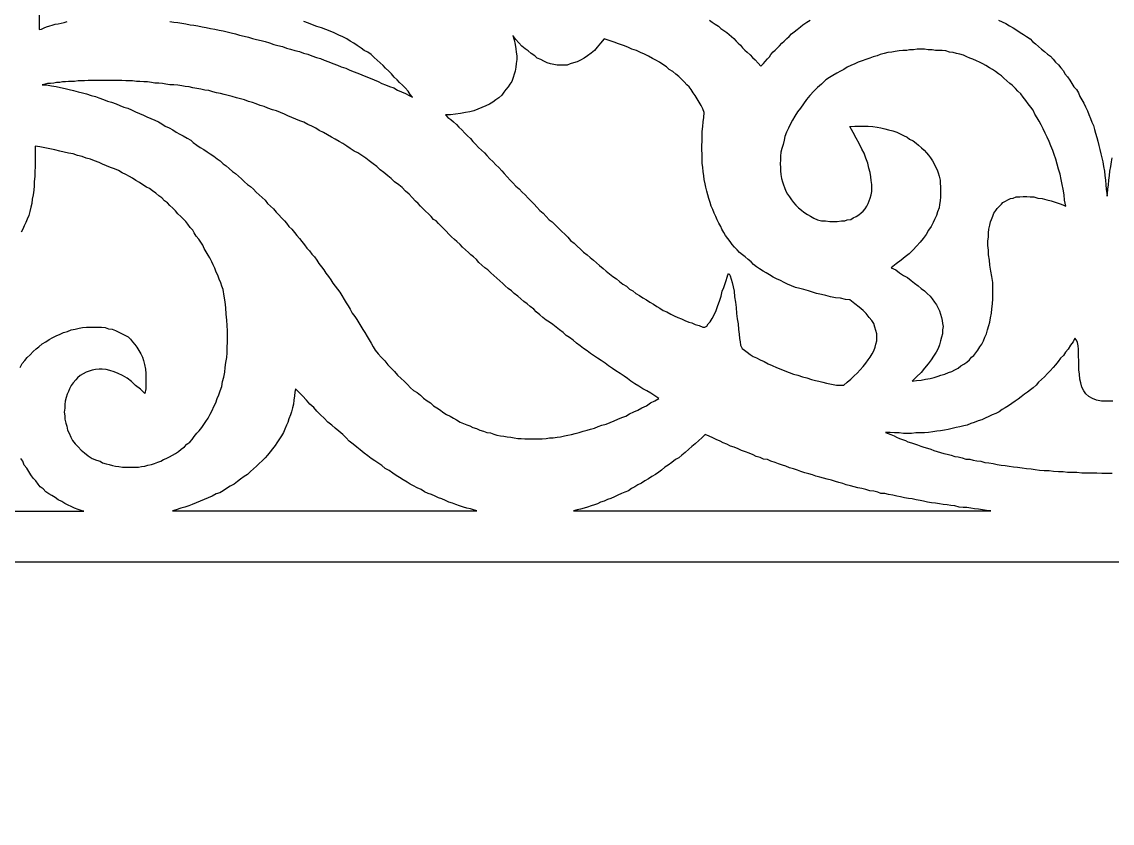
# Model space of a CAD drawing. Extents: x -535 to 535, y -535 to 535.
# Drawn here: x -106.5 to 0.5, y 304.4 to 383 of the extents above; entities that cross this region are included whole.
import ezdxf

# ---------------------------------------------------------------- set-up
doc = ezdxf.new("R2010")
doc.units = 0
doc.layers.add('LAYER_1', color=18, linetype='CONTINUOUS')
doc.layers.add('LAYER_2', color=150, linetype='CONTINUOUS')

msp = doc.modelspace()

# ---------------------------------------------------------------- linework, layer by layer
at = {"layer": 'LAYER_1'}
for points in [[(-104.84, 385.42), (-104.84, 382.27), (-104.6, 382.32), (-104.35, 382.43), (-104.11, 382.53), (-103.81, 382.64), (-103.57, 382.69), (-103.27, 382.8), (-102.98, 382.85), (-102.69, 382.91), (-102.39, 382.96), (-102.1, 383.07)], [(-92.02, 383.07), (-91.63, 383.01), (-91.24, 382.96), (-90.84, 382.91), (-90.45, 382.85), (-90.01, 382.75), (-89.67, 382.69), (-89.28, 382.64), (-88.84, 382.53), (-88.45, 382.48), (-88.01, 382.37), (-87.61, 382.32), (-87.17, 382.21), (-86.78, 382.16), (-86.39, 382.05), (-86, 381.95), (-85.56, 381.84), (-85.17, 381.73), (-84.73, 381.62), (-84.29, 381.52), (-83.89, 381.41), (-83.5, 381.3), (-83.06, 381.2), (-82.67, 381.09), (-82.23, 380.98), (-81.79, 380.82), (-81.4, 380.72), (-80.96, 380.61), (-80.57, 380.45), (-80.17, 380.34), (-79.73, 380.23), (-79.29, 380.13), (-78.9, 379.97), (-78.46, 379.86), (-78.07, 379.7), (-77.63, 379.54), (-77.24, 379.43), (-76.85, 379.27), (-76.41, 379.11), (-76.01, 378.95), (-75.57, 378.79), (-75.18, 378.63), (-74.74, 378.47), (-74.4, 378.31), (-74.01, 378.15), (-73.57, 377.99), (-73.18, 377.83), (-72.78, 377.67), (-72.34, 377.51), (-71.95, 377.35), (-71.56, 377.19), (-71.22, 376.97), (-70.83, 376.86), (-70.44, 376.7), (-70.04, 376.54), (-69.65, 376.33), (-69.26, 376.17), (-68.87, 376.01), (-68.53, 375.79), (-68.18, 375.63), (-68.43, 375.9), (-68.62, 376.22), (-68.92, 376.54), (-69.16, 376.81), (-69.46, 377.08), (-69.7, 377.35), (-69.99, 377.61), (-70.24, 377.93), (-70.53, 378.2), (-70.83, 378.47), (-71.07, 378.74), (-71.37, 379), (-71.66, 379.27), (-71.95, 379.54), (-72.25, 379.81), (-72.59, 380.07), (-72.93, 380.23), (-73.22, 380.45), (-73.62, 380.72), (-73.96, 380.93), (-74.3, 381.14), (-74.64, 381.36), (-75.04, 381.57), (-75.43, 381.73), (-75.87, 381.95), (-76.26, 382.11), (-76.7, 382.27), (-77.14, 382.43), (-77.58, 382.59), (-78.02, 382.75), (-78.41, 382.91), (-78.85, 383.07)], [(-39.04, 383.2), (-38.76, 383), (-38.48, 382.8), (-38.15, 382.6), (-37.92, 382.39), (-37.64, 382.19), (-37.35, 381.99), (-37.12, 381.79), (-36.89, 381.59), (-36.65, 381.39), (-36.42, 381.14), (-36.23, 380.94), (-36, 380.74), (-35.81, 380.49), (-35.58, 380.24), (-35.34, 380.04), (-35.06, 379.79), (-34.83, 379.54), (-34.55, 379.29), (-34.27, 378.99), (-33.99, 378.69), (-33.75, 378.94), (-33.56, 379.14), (-33.33, 379.39), (-33.14, 379.59), (-33, 379.84), (-32.77, 380.09), (-32.58, 380.24), (-32.35, 380.49), (-32.16, 380.69), (-31.93, 380.94), (-31.69, 381.14), (-31.46, 381.39), (-31.22, 381.59), (-30.99, 381.84), (-30.71, 382.04), (-30.43, 382.29), (-30.1, 382.55), (-29.87, 382.75), (-29.49, 383), (-29.17, 383.2)], [(-10.65, 383.18), (-10.3, 383.02), (-9.96, 382.86), (-9.57, 382.65), (-9.23, 382.43), (-8.88, 382.22), (-8.54, 382), (-8.2, 381.79), (-7.91, 381.58), (-7.56, 381.36), (-7.32, 381.1), (-7.03, 380.88), (-6.73, 380.61), (-6.44, 380.35), (-6.14, 380.13), (-5.85, 379.87), (-5.56, 379.65), (-5.31, 379.38), (-5.07, 379.06), (-4.77, 378.8), (-4.53, 378.53), (-4.28, 378.21), (-4.14, 377.94), (-3.89, 377.62), (-3.65, 377.3), (-3.45, 376.98), (-3.26, 376.66), (-3.01, 376.39), (-2.82, 376.07), (-2.67, 375.69), (-2.47, 375.37), (-2.28, 375.05), (-2.13, 374.68), (-1.94, 374.3), (-1.79, 373.93), (-1.64, 373.55), (-1.49, 373.18), (-1.35, 372.86), (-1.25, 372.48), (-1.15, 372.11), (-1.01, 371.68), (-0.91, 371.31), (-0.81, 370.88), (-0.71, 370.51), (-0.61, 370.08), (-0.52, 369.7), (-0.42, 369.28), (-0.37, 368.85), (-0.27, 368.37), (-0.22, 367.94), (-0.17, 367.51), (-0.12, 367.03), (-0.08, 366.6), (-0.03, 366.17), (0, 365.93), (0.02, 366.17), (0.07, 366.6), (0.12, 367.03), (0.17, 367.51), (0.22, 367.94), (0.27, 368.37), (0.37, 368.85), (0.42, 369.28), (0.51, 369.7)], [(-106.7, 349.12), (-106.5, 349.49), (-106.26, 349.81), (-106.01, 350.08), (-105.72, 350.35), (-105.42, 350.67), (-105.13, 350.94), (-104.88, 351.15), (-104.54, 351.42), (-104.2, 351.63), (-103.86, 351.85), (-103.51, 352.06), (-103.17, 352.22), (-102.78, 352.38), (-102.44, 352.54), (-102.05, 352.65), (-101.7, 352.81), (-101.31, 352.86), (-100.92, 352.97), (-100.58, 353.02), (-100.19, 353.08), (-98.72, 353.08), (-98.38, 353.02), (-98.03, 352.92), (-97.69, 352.86), (-97.35, 352.75), (-97.01, 352.59), (-96.71, 352.43), (-96.42, 352.27), (-96.12, 352.11), (-95.88, 351.9), (-95.68, 351.63), (-95.44, 351.36), (-95.24, 351.1), (-95.05, 350.78), (-94.85, 350.46), (-94.71, 350.13), (-94.61, 349.81), (-94.51, 349.39), (-94.41, 348.96), (-94.36, 348.53), (-94.36, 348.05), (-94.36, 347.57), (-94.36, 347.03), (-94.46, 346.55), (-94.9, 346.98), (-95.39, 347.35), (-95.78, 347.73), (-96.22, 348.05), (-96.66, 348.32), (-97.1, 348.53), (-97.49, 348.69), (-97.89, 348.8), (-98.28, 348.9), (-98.67, 348.96), (-98.96, 348.96), (-99.31, 348.9), (-99.65, 348.85), (-99.94, 348.74), (-100.24, 348.64), (-100.53, 348.48), (-100.82, 348.32), (-101.07, 348.1), (-101.26, 347.89), (-101.51, 347.62), (-101.7, 347.35), (-101.85, 347.03), (-101.95, 346.76), (-102.1, 346.5), (-102.19, 346.18), (-102.29, 345.8), (-102.34, 345.48), (-102.34, 345.11), (-102.39, 344.73), (-102.34, 344.36), (-102.34, 344.04), (-102.24, 343.66), (-102.14, 343.34), (-102.05, 342.97), (-101.9, 342.65), (-101.75, 342.27), (-101.56, 341.95), (-101.31, 341.63), (-101.02, 341.31), (-100.72, 340.99), (-100.38, 340.72), (-100.04, 340.45), (-99.65, 340.19), (-99.21, 340.03), (-98.87, 339.92), (-98.62, 339.76), (-98.28, 339.65), (-97.98, 339.6), (-97.64, 339.49), (-97.35, 339.44), (-97.01, 339.38), (-96.66, 339.33), (-95.1, 339.33), (-94.8, 339.38), (-94.46, 339.44), (-94.17, 339.54), (-93.82, 339.6), (-93.53, 339.7), (-93.19, 339.81), (-92.89, 339.92), (-92.65, 340.08), (-92.36, 340.19), (-92.06, 340.35), (-91.77, 340.51), (-91.47, 340.67), (-91.18, 340.88), (-90.89, 341.1), (-90.59, 341.31), (-90.35, 341.58), (-90.06, 341.79), (-89.81, 342.06), (-89.62, 342.33), (-89.37, 342.65), (-89.13, 342.91), (-88.88, 343.23), (-88.69, 343.5), (-88.49, 343.82), (-88.24, 344.14), (-88.05, 344.52), (-87.85, 344.89), (-87.71, 345.27), (-87.51, 345.64), (-87.36, 346.07), (-87.22, 346.44), (-87.07, 346.82), (-86.92, 347.25), (-86.83, 347.73), (-86.73, 348.16), (-86.63, 348.64), (-86.58, 349.12), (-86.53, 349.6), (-86.43, 350.08), (-86.39, 350.56), (-86.39, 351.1), (-86.34, 351.58), (-86.34, 352.17), (-86.34, 352.7), (-86.39, 353.24), (-86.43, 353.77), (-86.48, 354.36), (-86.53, 354.95), (-86.58, 355.54), (-86.68, 356.12), (-86.78, 356.77), (-86.92, 357.09), (-87.02, 357.41), (-87.17, 357.78), (-87.31, 358.16), (-87.46, 358.48), (-87.61, 358.85), (-87.76, 359.17), (-87.9, 359.49), (-88.1, 359.87), (-88.24, 360.14), (-88.44, 360.46), (-88.64, 360.78), (-88.78, 361.1), (-88.98, 361.42), (-89.17, 361.69), (-89.42, 362.01), (-89.62, 362.33), (-89.76, 362.6), (-90.01, 362.86), (-90.25, 363.18), (-90.45, 363.45), (-90.69, 363.67), (-90.94, 363.93), (-91.23, 364.2), (-91.47, 364.47), (-91.72, 364.74), (-92.01, 365), (-92.26, 365.27), (-92.55, 365.48), (-92.8, 365.75), (-93.09, 365.97), (-93.38, 366.23), (-93.73, 366.45), (-94.02, 366.66), (-94.31, 366.82), (-94.66, 367.04), (-95, 367.25), (-95.34, 367.46), (-95.68, 367.68), (-95.98, 367.84), (-96.32, 368.05), (-96.71, 368.21), (-97.05, 368.43), (-97.45, 368.59), (-97.84, 368.75), (-98.23, 368.91), (-98.62, 369.07), (-98.96, 369.23), (-99.4, 369.39), (-99.79, 369.55), (-100.24, 369.66), (-100.63, 369.82), (-101.07, 369.92), (-101.51, 370.08), (-101.95, 370.14), (-102.39, 370.24), (-102.83, 370.35), (-103.32, 370.46), (-103.81, 370.56), (-104.3, 370.67), (-104.79, 370.78), (-105.23, 370.83), (-105.23, 370.3), (-105.23, 369.87), (-105.23, 369.33), (-105.23, 368.85), (-105.28, 368.32), (-105.28, 367.84), (-105.33, 367.36), (-105.33, 366.93), (-105.37, 366.5), (-105.42, 366.07), (-105.52, 365.64), (-105.57, 365.22), (-105.67, 364.84), (-105.77, 364.41), (-105.86, 364.04), (-106.01, 363.67), (-106.16, 363.34), (-106.3, 363.02), (-106.45, 362.7), (-106.6, 362.38)], [(0.56, 345.79), (-0.56, 345.79), (-1.05, 345.9), (-1.44, 346.06), (-1.79, 346.27), (-2.08, 346.54), (-2.28, 346.81), (-2.47, 347.18), (-2.57, 347.61), (-2.67, 347.98), (-2.72, 348.46), (-2.77, 348.89), (-2.77, 349.32), (-2.77, 349.8), (-2.82, 350.18), (-2.82, 350.55), (-2.82, 350.92), (-2.86, 351.25), (-2.91, 351.57), (-3.01, 351.78), (-3.16, 351.99), (-3.35, 351.62), (-3.6, 351.3), (-3.84, 350.92), (-4.09, 350.6), (-4.28, 350.28), (-4.58, 350.02), (-4.82, 349.69), (-5.07, 349.37), (-5.31, 349.11), (-5.6, 348.79), (-5.85, 348.52), (-6.14, 348.2), (-6.44, 347.93), (-6.73, 347.66), (-6.98, 347.39), (-7.27, 347.13), (-7.51, 346.91), (-7.81, 346.7), (-8.1, 346.49), (-8.44, 346.22), (-8.74, 346), (-9.03, 345.79), (-9.37, 345.58), (-9.67, 345.36), (-10.01, 345.15), (-10.3, 344.99), (-10.6, 344.77), (-10.94, 344.61), (-11.28, 344.45), (-11.62, 344.29), (-11.97, 344.13), (-12.31, 343.97), (-12.65, 343.86), (-13.04, 343.7), (-13.39, 343.6), (-13.73, 343.44), (-14.07, 343.38), (-14.46, 343.28), (-14.81, 343.22), (-15.2, 343.12), (-15.59, 343.01), (-15.98, 342.96), (-16.37, 342.9), (-16.71, 342.85), (-17.11, 342.8), (-17.55, 342.74), (-17.94, 342.69), (-18.77, 342.69), (-19.21, 342.63), (-19.99, 342.63), (-20.43, 342.69), (-20.87, 342.69), (-21.31, 342.74), (-21.76, 342.74), (-21.51, 342.63), (-21.22, 342.53), (-20.92, 342.42), (-20.68, 342.26), (-20.38, 342.15), (-20.09, 342.05), (-19.8, 341.94), (-19.55, 341.83), (-19.21, 341.73), (-18.92, 341.62), (-18.62, 341.51), (-18.28, 341.4), (-17.99, 341.3), (-17.64, 341.19), (-17.3, 341.08), (-17.01, 340.98), (-16.67, 340.87), (-16.37, 340.76), (-16.03, 340.66), (-15.69, 340.6), (-15.3, 340.5), (-14.95, 340.39), (-14.61, 340.33), (-14.22, 340.23), (-13.88, 340.12), (-13.48, 340.12), (-13.14, 340.01), (-12.8, 339.96), (-12.41, 339.91), (-12.02, 339.8), (-11.62, 339.75), (-11.18, 339.69), (-10.79, 339.59), (-10.4, 339.53), (-10.01, 339.48), (-9.62, 339.43), (-9.18, 339.37), (-8.79, 339.32), (-8.35, 339.27), (-7.9, 339.21), (-7.46, 339.16), (-7.07, 339.1), (-6.63, 339.05), (-6.19, 339), (-5.7, 339), (-5.26, 338.94), (-4.77, 338.89), (-4.33, 338.89), (-3.89, 338.84), (-2.96, 338.84), (-2.47, 338.78), (-1, 338.78), (-0.51, 338.73), (0.51, 338.73)], [(-115.12, 335), (-100.46, 335), (-100.63, 335.05), (-101.02, 335.16), (-101.36, 335.32), (-101.7, 335.48), (-102, 335.59), (-102.34, 335.75), (-102.63, 335.96), (-102.98, 336.12), (-103.27, 336.34), (-103.61, 336.55), (-103.91, 336.71), (-104.2, 336.92), (-104.44, 337.19), (-104.74, 337.41), (-104.93, 337.67), (-105.18, 337.99), (-105.42, 338.26), (-105.67, 338.58), (-105.86, 338.9), (-106.06, 339.22), (-106.3, 339.54), (-106.45, 339.92), (-106.65, 340.19)]]:
    msp.add_lwpolyline(points, dxfattribs=at)
for points in [[(-58.2, 381.25), (-58.1, 380.82), (-58.05, 380.39), (-58, 380.07), (-57.96, 379.7), (-57.96, 379.32), (-58, 378.95), (-58.05, 378.58), (-58.1, 378.2), (-58.2, 377.88), (-58.3, 377.56), (-58.44, 377.19), (-58.64, 376.92), (-58.79, 376.65), (-59.03, 376.38), (-59.23, 376.12), (-59.42, 375.85), (-59.72, 375.58), (-60.01, 375.37), (-60.3, 375.15), (-60.65, 374.94), (-60.99, 374.78), (-61.38, 374.62), (-61.77, 374.46), (-62.16, 374.3), (-62.56, 374.19), (-63, 374.14), (-63.49, 374.03), (-63.98, 373.98), (-64.46, 373.92), (-64.95, 373.92), (-64.71, 373.66), (-64.42, 373.44), (-64.17, 373.23), (-63.88, 372.96), (-63.63, 372.69), (-63.34, 372.43), (-63.05, 372.1), (-62.8, 371.84), (-62.51, 371.57), (-62.26, 371.3), (-62.02, 371.03), (-61.72, 370.71), (-61.43, 370.45), (-61.14, 370.18), (-60.89, 369.91), (-60.6, 369.59), (-60.3, 369.32), (-60.01, 369), (-59.72, 368.73), (-59.42, 368.41), (-59.18, 368.15), (-58.89, 367.83), (-58.59, 367.5), (-58.35, 367.24), (-58.05, 366.92), (-57.71, 366.65), (-57.42, 366.33), (-57.12, 366.06), (-56.83, 365.74), (-56.54, 365.42), (-56.24, 365.15), (-56, 364.83), (-55.7, 364.51), (-55.36, 364.24), (-55.07, 363.92), (-54.77, 363.6), (-54.48, 363.39), (-54.14, 363.07), (-53.84, 362.74), (-53.55, 362.48), (-53.21, 362.16), (-52.96, 361.89), (-52.67, 361.57), (-52.33, 361.3), (-52.03, 361.03), (-51.69, 360.71), (-51.4, 360.44), (-51.05, 360.18), (-50.76, 359.91), (-50.42, 359.64), (-50.12, 359.38), (-49.83, 359.11), (-49.49, 358.84), (-49.19, 358.57), (-48.85, 358.31), (-48.51, 358.04), (-48.17, 357.82), (-47.87, 357.56), (-47.53, 357.29), (-47.19, 357.08), (-46.89, 356.81), (-46.55, 356.65), (-46.26, 356.38), (-45.92, 356.17), (-45.57, 355.95), (-45.23, 355.74), (-44.89, 355.52), (-44.55, 355.31), (-44.2, 355.1), (-43.91, 354.94), (-43.57, 354.72), (-43.22, 354.56), (-42.83, 354.35), (-42.49, 354.19), (-42.15, 354.03), (-41.8, 353.87), (-41.46, 353.71), (-41.07, 353.55), (-40.78, 353.49), (-40.43, 353.33), (-40.04, 353.22), (-39.7, 353.06), (-39.5, 353.06), (-39.31, 353.17), (-39.16, 353.38), (-38.97, 353.6), (-38.77, 353.92), (-38.57, 354.29), (-38.38, 354.72), (-38.23, 355.2), (-38.04, 355.63), (-37.89, 356.11), (-37.79, 356.59), (-37.64, 356.97), (-37.5, 357.34), (-37.4, 357.66), (-37.3, 357.98), (-37.25, 358.2), (-37.16, 358.31), (-37.11, 358.31), (-37.01, 358.09), (-36.91, 357.77), (-36.81, 357.45), (-36.71, 357.02), (-36.62, 356.59), (-36.57, 356.06), (-36.47, 355.52), (-36.42, 354.99), (-36.37, 354.4), (-36.32, 353.87), (-36.23, 353.38), (-36.18, 352.85), (-36.13, 352.37), (-36.08, 351.94), (-36.03, 351.62), (-35.98, 351.3), (-35.88, 351.09), (-35.83, 350.98), (-35.59, 350.82), (-35.34, 350.6), (-35.05, 350.39), (-34.76, 350.18), (-34.41, 350.07), (-34.07, 349.86), (-33.68, 349.69), (-33.29, 349.48), (-32.9, 349.32), (-32.46, 349.11), (-32.02, 348.95), (-31.63, 348.79), (-31.23, 348.62), (-30.79, 348.46), (-30.35, 348.36), (-29.91, 348.2), (-29.47, 348.09), (-29.03, 347.93), (-28.64, 347.82), (-28.3, 347.77), (-27.91, 347.66), (-27.56, 347.56), (-27.22, 347.5), (-26.88, 347.45), (-26.58, 347.39), (-25.85, 347.39), (-25.51, 347.66), (-25.16, 347.98), (-24.82, 348.3), (-24.53, 348.57), (-24.23, 348.89), (-23.94, 349.21), (-23.7, 349.53), (-23.45, 349.86), (-23.26, 350.12), (-23.06, 350.44), (-22.91, 350.76), (-22.77, 351.09), (-22.72, 351.41), (-22.62, 351.73), (-22.62, 352.05), (-22.62, 352.42), (-22.72, 352.74), (-22.82, 353.06), (-22.91, 353.44), (-23.11, 353.71), (-23.35, 354.03), (-23.65, 354.4), (-23.94, 354.72), (-24.33, 355.04), (-24.77, 355.36), (-25.26, 355.74), (-25.7, 355.79), (-26.19, 355.9), (-26.68, 355.95), (-27.17, 356.06), (-27.61, 356.17), (-28.05, 356.27), (-28.54, 356.38), (-28.93, 356.49), (-29.32, 356.65), (-29.77, 356.75), (-30.16, 356.86), (-30.6, 356.97), (-30.99, 357.13), (-31.38, 357.29), (-31.72, 357.45), (-32.07, 357.66), (-32.46, 357.82), (-32.8, 357.98), (-33.14, 358.2), (-33.48, 358.41), (-33.78, 358.57), (-34.12, 358.79), (-34.41, 359), (-34.71, 359.21), (-34.95, 359.48), (-35.25, 359.7), (-35.54, 359.96), (-35.79, 360.18), (-36.08, 360.39), (-36.32, 360.66), (-36.57, 360.93), (-36.81, 361.19), (-37.01, 361.46), (-37.25, 361.78), (-37.45, 362.05), (-37.64, 362.37), (-37.84, 362.69), (-37.94, 362.96), (-38.13, 363.28), (-38.28, 363.6), (-38.43, 363.92), (-38.57, 364.24), (-38.72, 364.62), (-38.87, 364.94), (-38.97, 365.31), (-39.11, 365.69), (-39.21, 366.06), (-39.31, 366.43), (-39.41, 366.81), (-39.46, 367.13), (-39.55, 367.56), (-39.6, 367.93), (-39.65, 368.36), (-39.7, 368.73), (-39.75, 369.16), (-39.75, 369.59), (-39.75, 370.07), (-39.8, 370.45), (-39.8, 370.87), (-39.75, 371.36), (-39.75, 371.78), (-39.75, 372.26), (-39.7, 372.75), (-39.65, 373.23), (-39.6, 373.66), (-39.55, 374.14), (-39.7, 374.51), (-39.85, 374.83), (-40.04, 375.15), (-40.24, 375.47), (-40.43, 375.79), (-40.63, 376.06), (-40.83, 376.38), (-41.02, 376.65), (-41.27, 376.86), (-41.51, 377.13), (-41.8, 377.4), (-42.05, 377.67), (-42.34, 377.88), (-42.64, 378.15), (-42.98, 378.36), (-43.27, 378.63), (-43.62, 378.84), (-43.96, 379.06), (-44.3, 379.27), (-44.64, 379.43), (-45.03, 379.65), (-45.43, 379.86), (-45.82, 380.02), (-46.21, 380.23), (-46.65, 380.34), (-47.04, 380.55), (-47.48, 380.72), (-47.97, 380.88), (-48.41, 381.04), (-48.9, 381.2), (-49.39, 381.36), (-49.73, 380.93), (-50.08, 380.55), (-50.32, 380.23), (-50.66, 379.97), (-51.01, 379.7), (-51.35, 379.48), (-51.69, 379.27), (-52.03, 379.11), (-52.38, 379), (-52.72, 378.9), (-53.01, 378.79), (-53.99, 378.79), (-54.33, 378.84), (-54.63, 378.9), (-54.97, 379), (-55.31, 379.16), (-55.61, 379.32), (-55.95, 379.48), (-56.19, 379.7), (-56.54, 379.91), (-56.83, 380.18), (-57.12, 380.39), (-57.47, 380.66), (-57.76, 380.98), (-58.05, 381.3), (-58.35, 381.68)], [(-19, 380.29), (-19.39, 380.29), (-19.68, 380.23), (-20.07, 380.23), (-20.42, 380.18), (-20.81, 380.13), (-21.15, 380.07), (-21.54, 380.02), (-21.89, 379.91), (-22.28, 379.81), (-22.57, 379.7), (-22.96, 379.59), (-23.31, 379.48), (-23.7, 379.32), (-24.04, 379.22), (-24.43, 379.06), (-24.77, 378.9), (-25.16, 378.74), (-25.51, 378.58), (-25.85, 378.36), (-26.19, 378.2), (-26.54, 377.99), (-26.93, 377.77), (-27.27, 377.56), (-27.61, 377.35), (-28.05, 376.92), (-28.44, 376.6), (-28.79, 376.22), (-29.18, 375.79), (-29.52, 375.42), (-29.81, 374.99), (-30.11, 374.56), (-30.4, 374.19), (-30.65, 373.76), (-30.89, 373.39), (-31.09, 373.01), (-31.28, 372.59), (-31.48, 372.21), (-31.63, 371.78), (-31.72, 371.41), (-31.82, 370.98), (-31.92, 370.61), (-32.02, 370.23), (-32.07, 369.86), (-32.07, 369.48), (-32.11, 369.11), (-32.07, 368.73), (-32.07, 368.41), (-32.02, 368.04), (-31.97, 367.67), (-31.87, 367.34), (-31.77, 367.02), (-31.67, 366.76), (-31.53, 366.43), (-31.38, 366.11), (-31.18, 365.85), (-30.99, 365.58), (-30.79, 365.31), (-30.55, 365.04), (-30.3, 364.78), (-30.01, 364.56), (-29.77, 364.35), (-29.42, 364.14), (-29.13, 363.97), (-28.79, 363.76), (-28.44, 363.6), (-28.05, 363.49), (-27.66, 363.49), (-27.22, 363.44), (-26.49, 363.44), (-26.09, 363.49), (-25.75, 363.49), (-25.51, 363.6), (-25.16, 363.65), (-24.92, 363.81), (-24.63, 363.92), (-24.38, 364.08), (-24.14, 364.3), (-23.94, 364.46), (-23.75, 364.67), (-23.6, 364.94), (-23.45, 365.2), (-23.35, 365.47), (-23.26, 365.74), (-23.16, 366.06), (-23.11, 366.38), (-23.11, 366.76), (-23.11, 367.08), (-23.16, 367.45), (-23.21, 367.83), (-23.26, 368.25), (-23.4, 368.68), (-23.5, 369.16), (-23.7, 369.64), (-23.84, 370.13), (-24.09, 370.55), (-24.33, 371.09), (-24.63, 371.62), (-24.92, 372.16), (-25.26, 372.75), (-24.77, 372.8), (-23.45, 372.8), (-23.01, 372.75), (-22.57, 372.69), (-22.23, 372.64), (-21.84, 372.53), (-21.45, 372.43), (-21.05, 372.32), (-20.66, 372.21), (-20.32, 372.05), (-19.98, 371.89), (-19.63, 371.73), (-19.39, 371.52), (-19.05, 371.36), (-18.75, 371.14), (-18.51, 370.93), (-18.22, 370.66), (-17.97, 370.45), (-17.73, 370.18), (-17.53, 369.96), (-17.33, 369.7), (-17.14, 369.38), (-16.99, 369.11), (-16.84, 368.79), (-16.7, 368.52), (-16.6, 368.2), (-16.5, 367.88), (-16.4, 367.5), (-16.4, 367.18), (-16.36, 366.86), (-16.36, 366.54), (-16.36, 366.22), (-16.36, 365.85), (-16.4, 365.47), (-16.45, 365.1), (-16.5, 364.78), (-16.65, 364.4), (-16.75, 364.03), (-16.94, 363.65), (-17.09, 363.33), (-17.29, 362.96), (-17.53, 362.58), (-17.77, 362.16), (-18.07, 361.78), (-18.36, 361.41), (-18.7, 361.03), (-19.05, 360.66), (-19.44, 360.28), (-19.83, 359.96), (-20.22, 359.64), (-20.71, 359.27), (-21.2, 358.89), (-20.76, 358.68), (-20.37, 358.41), (-19.98, 358.14), (-19.59, 357.93), (-19.24, 357.66), (-18.9, 357.4), (-18.56, 357.13), (-18.26, 356.86), (-17.92, 356.65), (-17.68, 356.38), (-17.38, 356.11), (-17.19, 355.85), (-16.94, 355.52), (-16.75, 355.26), (-16.6, 354.94), (-16.45, 354.67), (-16.36, 354.35), (-16.26, 354.03), (-16.21, 353.71), (-16.16, 353.44), (-16.11, 353.12), (-16.16, 352.8), (-16.16, 352.42), (-16.26, 352.1), (-16.36, 351.73), (-16.45, 351.35), (-16.6, 350.98), (-16.8, 350.6), (-17.04, 350.23), (-17.29, 349.86), (-17.58, 349.48), (-17.92, 349.05), (-18.26, 348.62), (-18.7, 348.2), (-19.15, 347.77), (-18.7, 347.82), (-18.26, 347.88), (-17.82, 347.98), (-17.38, 348.04), (-16.99, 348.14), (-16.6, 348.25), (-16.31, 348.36), (-15.92, 348.46), (-15.57, 348.62), (-15.23, 348.73), (-14.94, 348.89), (-14.64, 349.05), (-14.35, 349.27), (-14.06, 349.43), (-13.76, 349.64), (-13.52, 349.86), (-13.32, 350.12), (-13.08, 350.28), (-12.88, 350.55), (-12.68, 350.82), (-12.49, 351.14), (-12.29, 351.41), (-12.15, 351.73), (-12, 352.1), (-11.85, 352.42), (-11.76, 352.8), (-11.61, 353.22), (-11.51, 353.55), (-11.46, 353.97), (-11.36, 354.45), (-11.31, 354.88), (-11.27, 355.36), (-11.22, 355.85), (-11.22, 356.38), (-11.22, 356.86), (-11.22, 357.45), (-11.31, 358.04), (-11.41, 358.57), (-11.51, 359.16), (-11.56, 359.64), (-11.66, 360.18), (-11.66, 360.61), (-11.71, 361.09), (-11.71, 361.51), (-11.66, 361.94), (-11.66, 362.32), (-11.61, 362.69), (-11.51, 363.07), (-11.46, 363.39), (-11.36, 363.65), (-11.22, 363.97), (-11.12, 364.24), (-10.92, 364.51), (-10.78, 364.72), (-10.58, 364.94), (-10.38, 365.15), (-10.24, 365.31), (-9.99, 365.42), (-9.75, 365.58), (-9.5, 365.69), (-9.21, 365.74), (-8.92, 365.85), (-8.57, 365.85), (-8.23, 365.9), (-7.89, 365.9), (-7.55, 365.85), (-7.2, 365.85), (-6.81, 365.74), (-6.37, 365.69), (-5.93, 365.58), (-5.49, 365.47), (-5, 365.31), (-4.51, 365.15), (-4.07, 364.94), (-4.17, 365.53), (-4.22, 366.06), (-4.32, 366.6), (-4.41, 367.08), (-4.51, 367.56), (-4.61, 368.09), (-4.76, 368.57), (-4.9, 369.06), (-5.05, 369.54), (-5.2, 370.02), (-5.34, 370.39), (-5.54, 370.87), (-5.69, 371.3), (-5.88, 371.73), (-6.08, 372.1), (-6.27, 372.53), (-6.47, 372.91), (-6.67, 373.28), (-6.86, 373.6), (-7.11, 373.98), (-7.25, 374.35), (-7.5, 374.67), (-7.74, 374.99), (-7.99, 375.31), (-8.23, 375.63), (-8.48, 375.95), (-8.77, 376.22), (-9.01, 376.49), (-9.31, 376.81), (-9.55, 376.97), (-9.85, 377.24), (-10.14, 377.51), (-10.38, 377.72), (-10.68, 377.93), (-10.97, 378.15), (-11.27, 378.36), (-11.56, 378.52), (-11.9, 378.74), (-12.2, 378.9), (-12.54, 379.06), (-12.83, 379.22), (-13.17, 379.38), (-13.47, 379.48), (-13.76, 379.59), (-14.1, 379.75), (-14.45, 379.86), (-14.79, 379.91), (-15.13, 380.02), (-15.47, 380.07), (-15.82, 380.18), (-16.21, 380.23), (-16.84, 380.23), (-17.19, 380.29), (-17.58, 380.29), (-17.92, 380.34), (-18.66, 380.34)], [(-100.39, 377.24), (-101.02, 377.24), (-101.37, 377.19), (-101.95, 377.19), (-102.25, 377.13), (-102.54, 377.13), (-102.83, 377.08), (-103.13, 377.08), (-103.42, 377.02), (-103.72, 376.97), (-104.01, 376.97), (-104.25, 376.92), (-104.55, 376.86), (-104.11, 376.86), (-103.62, 376.76), (-103.18, 376.7), (-102.74, 376.6), (-102.3, 376.49), (-101.9, 376.38), (-101.46, 376.28), (-101.02, 376.17), (-100.58, 376.06), (-100.19, 375.95), (-99.75, 375.79), (-99.31, 375.69), (-98.97, 375.58), (-98.53, 375.42), (-98.14, 375.26), (-97.74, 375.15), (-97.3, 374.99), (-96.91, 374.83), (-96.52, 374.67), (-96.13, 374.56), (-95.79, 374.4), (-95.4, 374.19), (-95, 374.03), (-94.61, 373.87), (-94.27, 373.71), (-93.88, 373.55), (-93.49, 373.39), (-93.14, 373.23), (-92.8, 373.01), (-92.46, 372.8), (-92.07, 372.64), (-91.72, 372.43), (-91.38, 372.21), (-91.04, 372), (-90.7, 371.84), (-90.31, 371.62), (-89.96, 371.41), (-89.72, 371.19), (-89.38, 370.93), (-89.03, 370.71), (-88.69, 370.5), (-88.35, 370.29), (-88.05, 370.07), (-87.71, 369.86), (-87.37, 369.59), (-87.08, 369.38), (-86.78, 369.11), (-86.49, 368.9), (-86.19, 368.63), (-85.85, 368.36), (-85.56, 368.15), (-85.26, 367.88), (-84.97, 367.61), (-84.68, 367.34), (-84.38, 367.08), (-84.09, 366.86), (-83.8, 366.6), (-83.55, 366.33), (-83.26, 366.06), (-82.96, 365.79), (-82.67, 365.53), (-82.43, 365.2), (-82.13, 364.94), (-81.84, 364.67), (-81.59, 364.35), (-81.3, 364.08), (-81.06, 363.81), (-80.76, 363.49), (-80.57, 363.28), (-80.32, 362.96), (-80.03, 362.69), (-79.78, 362.37), (-79.54, 362.05), (-79.29, 361.78), (-79.05, 361.46), (-78.8, 361.14), (-78.56, 360.82), (-78.31, 360.55), (-78.07, 360.23), (-77.83, 359.96), (-77.58, 359.64), (-77.38, 359.32), (-77.14, 359), (-76.9, 358.68), (-76.7, 358.36), (-76.45, 358.04), (-76.21, 357.72), (-76.01, 357.4), (-75.77, 357.08), (-75.57, 356.81), (-75.33, 356.49), (-75.13, 356.17), (-74.89, 355.79), (-74.69, 355.47), (-74.5, 355.15), (-74.3, 354.83), (-74.11, 354.45), (-73.86, 354.13), (-73.67, 353.81), (-73.47, 353.49), (-73.27, 353.17), (-73.08, 352.85), (-72.88, 352.53), (-72.64, 352.15), (-72.44, 351.83), (-72.25, 351.51), (-72.05, 351.14), (-71.85, 350.82), (-71.56, 350.44), (-71.27, 350.12), (-70.92, 349.75), (-70.63, 349.37), (-70.29, 349.05), (-69.95, 348.73), (-69.65, 348.36), (-69.31, 348.04), (-69.02, 347.77), (-68.67, 347.45), (-68.38, 347.13), (-68.09, 346.86), (-67.74, 346.65), (-67.4, 346.38), (-67.11, 346.11), (-66.76, 345.84), (-66.42, 345.63), (-66.13, 345.36), (-65.79, 345.15), (-65.44, 344.93), (-65.2, 344.72), (-64.86, 344.51), (-64.51, 344.35), (-64.17, 344.13), (-63.88, 343.97), (-63.53, 343.76), (-63.19, 343.6), (-62.85, 343.49), (-62.56, 343.38), (-62.26, 343.22), (-61.92, 343.12), (-61.58, 342.96), (-61.23, 342.85), (-60.89, 342.74), (-60.55, 342.69), (-60.21, 342.58), (-59.91, 342.47), (-59.57, 342.42), (-59.23, 342.37), (-58.89, 342.31), (-58.54, 342.26), (-58.2, 342.21), (-57.86, 342.15), (-57.51, 342.15), (-57.17, 342.1), (-55.46, 342.1), (-55.07, 342.15), (-54.73, 342.21), (-54.38, 342.21), (-53.99, 342.26), (-53.65, 342.31), (-53.26, 342.42), (-52.96, 342.47), (-52.57, 342.53), (-52.23, 342.63), (-51.84, 342.74), (-51.45, 342.85), (-51.05, 342.96), (-50.71, 343.06), (-50.32, 343.17), (-49.98, 343.33), (-49.59, 343.44), (-49.19, 343.54), (-48.8, 343.7), (-48.41, 343.86), (-48.02, 344.03), (-47.63, 344.19), (-47.24, 344.35), (-46.89, 344.56), (-46.45, 344.77), (-46.06, 344.93), (-45.67, 345.15), (-45.23, 345.36), (-44.84, 345.63), (-44.4, 345.84), (-44.01, 346.06), (-44.4, 346.33), (-44.79, 346.59), (-45.18, 346.81), (-45.57, 347.02), (-45.96, 347.29), (-46.36, 347.5), (-46.75, 347.77), (-47.09, 348.04), (-47.43, 348.25), (-47.82, 348.52), (-48.22, 348.79), (-48.56, 349), (-48.95, 349.27), (-49.29, 349.53), (-49.68, 349.8), (-50.03, 350.02), (-50.32, 350.23), (-50.71, 350.5), (-51.05, 350.76), (-51.4, 350.98), (-51.74, 351.25), (-52.08, 351.51), (-52.42, 351.78), (-52.77, 352.05), (-53.11, 352.26), (-53.4, 352.53), (-53.75, 352.8), (-54.09, 353.06), (-54.43, 353.33), (-54.73, 353.55), (-55.07, 353.76), (-55.41, 354.03), (-55.7, 354.29), (-56.05, 354.56), (-56.29, 354.83), (-56.63, 355.1), (-56.93, 355.36), (-57.27, 355.58), (-57.56, 355.85), (-57.86, 356.11), (-58.2, 356.38), (-58.49, 356.65), (-58.79, 356.86), (-59.08, 357.13), (-59.33, 357.34), (-59.62, 357.61), (-59.91, 357.88), (-60.21, 358.14), (-60.5, 358.41), (-60.79, 358.68), (-61.09, 358.89), (-61.38, 359.16), (-61.67, 359.43), (-61.92, 359.7), (-62.21, 359.96), (-62.46, 360.18), (-62.7, 360.39), (-63, 360.66), (-63.29, 360.93), (-63.53, 361.19), (-63.83, 361.46), (-64.07, 361.67), (-64.37, 361.94), (-64.61, 362.21), (-64.9, 362.48), (-65.15, 362.74), (-65.35, 362.96), (-65.64, 363.23), (-65.88, 363.49), (-66.13, 363.65), (-66.37, 363.92), (-66.62, 364.19), (-66.91, 364.46), (-67.16, 364.67), (-67.4, 364.94), (-67.65, 365.2), (-67.89, 365.42), (-68.23, 365.79), (-68.53, 366.11), (-68.87, 366.43), (-69.21, 366.76), (-69.55, 367.02), (-69.95, 367.34), (-70.29, 367.67), (-70.63, 367.93), (-71.02, 368.25), (-71.37, 368.52), (-71.71, 368.84), (-72.05, 369.11), (-72.44, 369.38), (-72.78, 369.64), (-73.18, 369.91), (-73.57, 370.18), (-73.91, 370.34), (-74.3, 370.61), (-74.64, 370.82), (-75.04, 371.09), (-75.38, 371.3), (-75.77, 371.52), (-76.16, 371.73), (-76.55, 371.94), (-76.94, 372.16), (-77.34, 372.37), (-77.68, 372.59), (-78.07, 372.8), (-78.46, 372.96), (-78.85, 373.17), (-79.24, 373.33), (-79.64, 373.49), (-80.03, 373.66), (-80.42, 373.82), (-80.76, 373.98), (-81.15, 374.14), (-81.54, 374.3), (-81.94, 374.4), (-82.38, 374.56), (-82.77, 374.72), (-83.16, 374.83), (-83.55, 374.99), (-83.89, 375.1), (-84.29, 375.21), (-84.68, 375.37), (-85.07, 375.47), (-85.46, 375.58), (-85.9, 375.69), (-86.29, 375.79), (-86.68, 375.9), (-87.03, 376.01), (-87.42, 376.06), (-87.81, 376.17), (-88.2, 376.28), (-88.59, 376.33), (-88.98, 376.44), (-89.38, 376.49), (-89.77, 376.54), (-90.11, 376.65), (-90.5, 376.7), (-90.84, 376.76), (-91.24, 376.81), (-91.63, 376.86), (-92.02, 376.86), (-92.41, 376.92), (-92.75, 376.97), (-93.09, 377.02), (-93.49, 377.02), (-93.83, 377.08), (-94.22, 377.13), (-94.56, 377.13), (-94.95, 377.19), (-95.3, 377.19), (-95.69, 377.24), (-96.33, 377.24), (-96.72, 377.29), (-100.04, 377.29)], [(-79.73, 346.7), (-79.78, 346.33), (-79.83, 345.9), (-79.88, 345.52), (-79.98, 345.15), (-80.08, 344.77), (-80.17, 344.45), (-80.32, 344.08), (-80.42, 343.7), (-80.57, 343.44), (-80.71, 343.06), (-80.86, 342.74), (-81.06, 342.42), (-81.25, 342.1), (-81.5, 341.73), (-81.69, 341.46), (-81.94, 341.14), (-82.18, 340.82), (-82.43, 340.5), (-82.67, 340.23), (-82.96, 339.96), (-83.26, 339.69), (-83.5, 339.43), (-83.8, 339.16), (-84.09, 338.89), (-84.38, 338.62), (-84.73, 338.41), (-85.07, 338.14), (-85.36, 337.93), (-85.7, 337.66), (-86.1, 337.45), (-86.44, 337.23), (-86.78, 337.02), (-87.12, 336.81), (-87.47, 336.7), (-87.86, 336.48), (-88.25, 336.32), (-88.64, 336.16), (-89.03, 336), (-89.42, 335.84), (-89.82, 335.68), (-90.16, 335.52), (-90.55, 335.41), (-90.94, 335.31), (-91.38, 335.15), (-91.77, 335.04), (-61.87, 335.04), (-62.21, 335.15), (-62.51, 335.25), (-62.85, 335.31), (-63.19, 335.41), (-63.58, 335.52), (-63.93, 335.68), (-64.27, 335.79), (-64.61, 335.9), (-64.95, 336.06), (-65.3, 336.22), (-65.64, 336.32), (-65.98, 336.48), (-66.32, 336.64), (-66.67, 336.75), (-67.01, 336.91), (-67.35, 337.13), (-67.74, 337.29), (-68.09, 337.5), (-68.43, 337.66), (-68.72, 337.87), (-69.11, 338.09), (-69.46, 338.3), (-69.8, 338.52), (-70.14, 338.73), (-70.48, 339), (-70.88, 339.21), (-71.22, 339.48), (-71.51, 339.69), (-71.9, 339.96), (-72.25, 340.17), (-72.59, 340.44), (-72.93, 340.71), (-73.32, 341.03), (-73.67, 341.3), (-74.01, 341.57), (-74.4, 341.89), (-74.69, 342.21), (-75.04, 342.53), (-75.43, 342.85), (-75.77, 343.17), (-76.11, 343.44), (-76.5, 343.76), (-76.85, 344.13), (-77.24, 344.45), (-77.58, 344.83), (-77.87, 345.2), (-78.27, 345.52), (-78.61, 345.9), (-79, 346.33), (-79.34, 346.7), (-79.69, 347.02)], [(-39.8, 342.21), (-40.09, 341.94), (-40.43, 341.62), (-40.78, 341.35), (-41.07, 341.08), (-41.41, 340.76), (-41.76, 340.5), (-42.05, 340.23), (-42.39, 340.07), (-42.73, 339.8), (-43.08, 339.53), (-43.42, 339.32), (-43.76, 339.05), (-44.01, 338.84), (-44.35, 338.62), (-44.69, 338.41), (-45.03, 338.2), (-45.38, 337.98), (-45.72, 337.77), (-46.06, 337.61), (-46.36, 337.39), (-46.7, 337.23), (-46.99, 337.02), (-47.34, 336.86), (-47.68, 336.75), (-48.02, 336.59), (-48.36, 336.43), (-48.71, 336.27), (-49.05, 336.16), (-49.39, 336), (-49.73, 335.9), (-50.03, 335.74), (-50.32, 335.63), (-50.66, 335.52), (-51.01, 335.41), (-51.35, 335.31), (-51.69, 335.2), (-52.03, 335.15), (-52.38, 335.04), (-11.42, 335.04), (-11.85, 335.09), (-12.24, 335.15), (-12.64, 335.2), (-13.03, 335.25), (-13.37, 335.31), (-13.76, 335.36), (-14.15, 335.36), (-14.54, 335.41), (-14.94, 335.52), (-15.33, 335.57), (-15.72, 335.63), (-16.11, 335.68), (-16.45, 335.74), (-16.84, 335.79), (-17.24, 335.84), (-17.63, 335.9), (-18.02, 336), (-18.36, 336.06), (-18.75, 336.11), (-19.15, 336.22), (-19.49, 336.27), (-19.88, 336.32), (-20.27, 336.43), (-20.66, 336.48), (-21.05, 336.59), (-21.45, 336.64), (-21.84, 336.75), (-22.23, 336.75), (-22.52, 336.86), (-22.91, 336.97), (-23.31, 337.02), (-23.7, 337.13), (-24.09, 337.23), (-24.48, 337.29), (-24.82, 337.39), (-25.21, 337.5), (-25.61, 337.61), (-25.95, 337.71), (-26.34, 337.82), (-26.68, 337.93), (-27.07, 338.04), (-27.47, 338.14), (-27.86, 338.25), (-28.2, 338.36), (-28.59, 338.46), (-28.93, 338.57), (-29.28, 338.68), (-29.67, 338.78), (-30.06, 338.89), (-30.4, 339.05), (-30.79, 339.16), (-31.18, 339.27), (-31.53, 339.43), (-31.87, 339.53), (-32.26, 339.64), (-32.6, 339.8), (-33, 339.91), (-33.34, 340.07), (-33.73, 340.12), (-34.07, 340.28), (-34.46, 340.39), (-34.76, 340.55), (-35.15, 340.71), (-35.49, 340.82), (-35.88, 340.98), (-36.23, 341.14), (-36.62, 341.3), (-36.96, 341.4), (-37.35, 341.57), (-37.69, 341.73), (-37.99, 341.89), (-38.38, 342.05), (-38.72, 342.21), (-39.06, 342.37), (-39.46, 342.53)]]:
    msp.add_lwpolyline(points, close=True, dxfattribs=at)
at = {"layer": 'LAYER_2'}
msp.add_lwpolyline([(-330, 136.69), (-330, -136.69), (-136.69, -330), (136.69, -330), (330, -136.69), (330, 136.69), (136.69, 330), (-136.69, 330)], close=True, dxfattribs=at)

doc.saveas('drawing.dxf')
